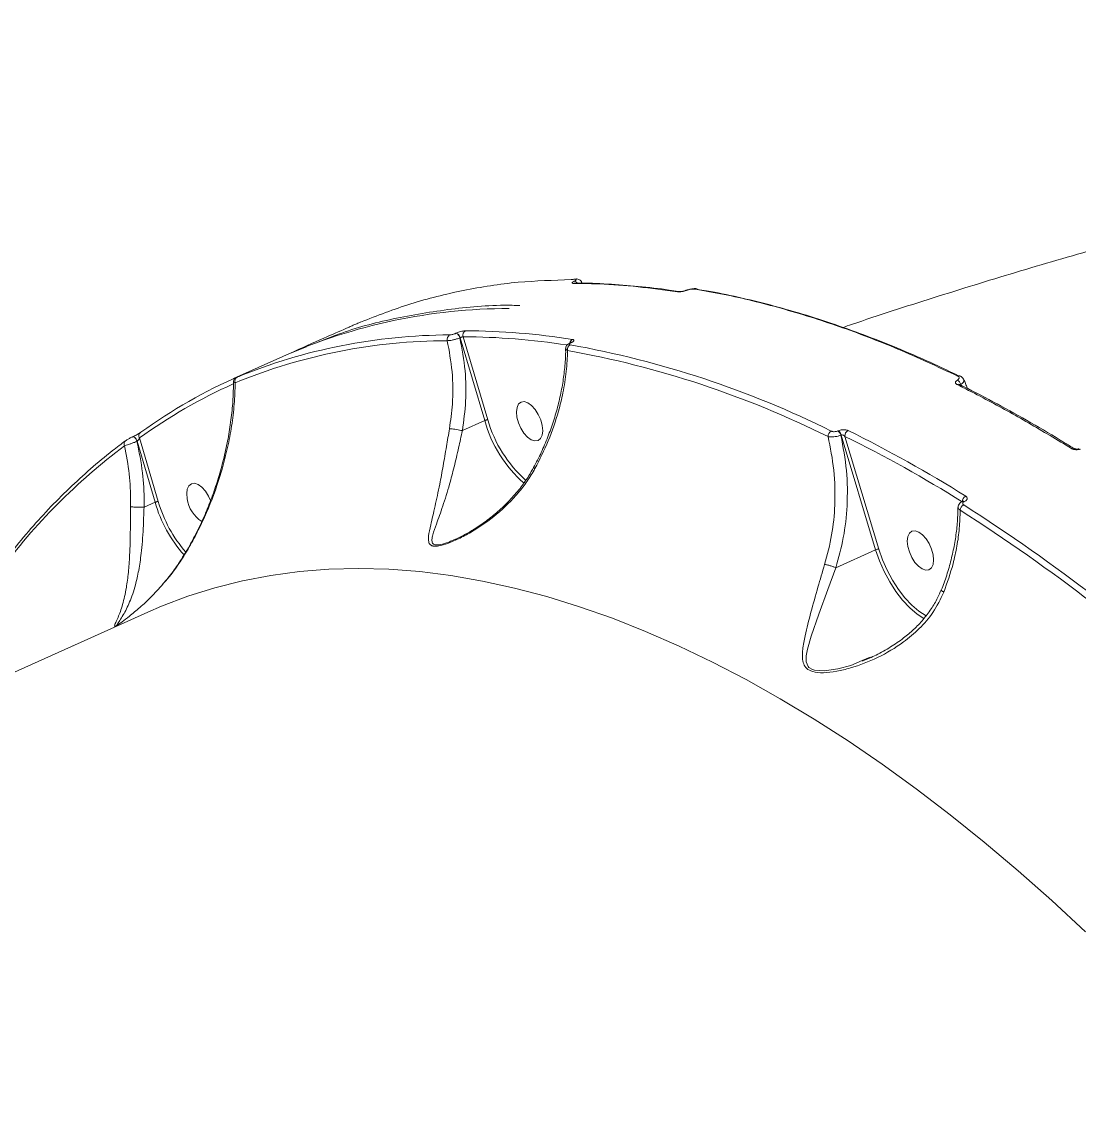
# Model space of a CAD drawing. Header units: millimetres. Extents: x -8422 to 28150, y -6982 to 5510.
# Drawn here: x 3577.5 to 3803.6, y 2024.3 to 2257.9 of the extents above; entities that cross this region are included whole.
import ezdxf

# ---------------------------------------------------------------- set-up
doc = ezdxf.new("R2010")
doc.units = ezdxf.units.MM
doc.layers.add('DIKOM_ОБЪЕКТ', color=7, linetype='Continuous')

msp = doc.modelspace()

# ---------------------------------------------------------------- linework, layer by layer
at = {"layer": 'DIKOM_ОБЪЕКТ', "color": 7, "linetype": 'Continuous', "lineweight": 15}
for p, q in [((3695.71, 2202.07), (3695.72, 2202.07)), ((3721.92, 2200.82), (3721.88, 2200.83)), ((3670.37, 2191.34), (3670.33, 2191.32)), ((3671.18, 2190.36), (3671.23, 2190.38)), ((3671.23, 2190.38), (3676.49, 2172.65)), ((3677.16, 2172.81), (3671.89, 2190.58)), ((3638.37, 2188.41), (3634.98, 2187.07)), ((3694.77, 2189.28), (3694.84, 2189.31)), ((3694.95, 2189.3), (3695.01, 2189.33)), ((3622.77, 2181.62), (3633.31, 2186.37)), ((3623.73, 2182.02), (3623.81, 2182.06)), ((3623.73, 2182.03), (3623.81, 2182.06)), ((3624.03, 2182.18), (3624.1, 2182.21)), ((3778.37, 2180.19), (3778.31, 2180.4)), ((3671.72, 2170.5), (3676.49, 2172.65)), ((3601.15, 2169.16), (3601.1, 2169.13)), ((3606.66, 2155.34), (3602.66, 2168.93)), ((3752.06, 2170.46), (3752, 2170.43)), ((3752.66, 2169.52), (3752.72, 2169.55)), ((3752.72, 2169.55), (3760.09, 2145)), ((3760.75, 2145.16), (3753.53, 2169.27)), ((3602.12, 2168.21), (3602.15, 2168.23)), ((3602.15, 2168.23), (3605.99, 2155.17)), ((3603.68, 2154.13), (3605.99, 2155.17)), ((3778.71, 2155.41), (3778.75, 2155.43)), ((3779.08, 2155.35), (3779.12, 2155.36)), ((3603.67, 2154.13), (3603.68, 2154.13)), ((3670.25, 2147.3), (3669.62, 2147.02)), ((3751.59, 2141.17), (3760.09, 2145)), ((3366.14, 2024.28), (3604.47, 2131.69)), ((3598.07, 2129.03), (3598.1, 2129.05)), ((3758.91, 2122.01), (3757.22, 2121.31))]:
    msp.add_line(p, q, dxfattribs=at)
at = {"layer": 'DIKOM_ОБЪЕКТ', "color": 7, "linetype": 'Continuous', "lineweight": 15, "flags": 128}
for points in [[(3695.72, 2202.07), (3695.59, 2202.06), (3695.43, 2202.01)], [(3719.49, 2200.49), (3719.54, 2200.5), (3719.62, 2200.49)], [(3778.19, 2182.16), (3778.16, 2182.17), (3778.14, 2182.19)], [(3683.38, 2173.39), (3683.28, 2174.52), (3683.4, 2175.48), (3683.74, 2176.2), (3684.27, 2176.62), (3684.95, 2176.7), (3685.72, 2176.45), (3686.52, 2175.87), (3687.29, 2175.02), (3687.96, 2173.97), (3688.48, 2172.8), (3688.8, 2171.6), (3688.9, 2170.48), (3688.78, 2169.52), (3688.44, 2168.8), (3687.91, 2168.38), (3687.23, 2168.3), (3686.46, 2168.55), (3685.66, 2169.13), (3684.89, 2169.97), (3684.23, 2171.03), (3683.71, 2172.2), (3683.38, 2173.39)], [(3602.15, 2168.23), (3602.06, 2168.45), (3601.95, 2168.67), (3601.82, 2168.86), (3601.67, 2169.01), (3601.52, 2169.12), (3601.37, 2169.18), (3601.24, 2169.19), (3601.12, 2169.14)], [(3602.12, 2168.21), (3602.04, 2168.44), (3601.93, 2168.65), (3601.79, 2168.84), (3601.65, 2169), (3601.5, 2169.11), (3601.35, 2169.17), (3601.21, 2169.18), (3601.15, 2169.16)], [(3612.88, 2155.92), (3612.77, 2157.04), (3612.89, 2158), (3613.24, 2158.72), (3613.77, 2159.14), (3614.45, 2159.23), (3615.22, 2158.97), (3616.02, 2158.4), (3616.78, 2157.55), (3617.45, 2156.5), (3617.87, 2155.57)], [(3766.97, 2145.74), (3766.87, 2146.87), (3766.99, 2147.83), (3767.33, 2148.54), (3767.87, 2148.96), (3768.54, 2149.05), (3769.31, 2148.79), (3770.11, 2148.22), (3770.88, 2147.37), (3771.55, 2146.32), (3772.07, 2145.15), (3772.39, 2143.95), (3772.5, 2142.83), (3772.37, 2141.87), (3772.03, 2141.15), (3771.5, 2140.73), (3770.82, 2140.65), (3770.05, 2140.9), (3769.25, 2141.48), (3768.49, 2142.32), (3767.82, 2143.38), (3767.3, 2144.55), (3766.97, 2145.74)], [(3770.9, 2130.86), (3770.89, 2130.87), (3769.36, 2131.85), (3767.84, 2133.14), (3766.37, 2134.7), (3764.97, 2136.5), (3763.68, 2138.49), (3762.53, 2140.63), (3761.55, 2142.88), (3760.75, 2145.16)], [(3760.09, 2145), (3760.9, 2142.64), (3761.91, 2140.33), (3763.1, 2138.12), (3764.43, 2136.06), (3765.87, 2134.21), (3767.4, 2132.6), (3768.96, 2131.27), (3770.4, 2130.33)], [(3604.47, 2131.69), (3607.38, 2132.95), (3613.01, 2135.09), (3618.78, 2136.9), (3624.69, 2138.39), (3630.72, 2139.54), (3636.88, 2140.36), (3643.15, 2140.85), (3649.53, 2141.01), (3656.02, 2140.84), (3662.6, 2140.33), (3669.28, 2139.49), (3676.04, 2138.32), (3682.88, 2136.82), (3689.79, 2134.99), (3696.77, 2132.83), (3703.81, 2130.35), (3710.91, 2127.55), (3718.05, 2124.42), (3725.23, 2120.98), (3732.44, 2117.23), (3739.68, 2113.16), (3746.95, 2108.79), (3754.22, 2104.11), (3761.5, 2099.14), (3768.79, 2093.87), (3776.06, 2088.31), (3783.32, 2082.47), (3790.57, 2076.35), (3797.78, 2069.96), (3804.96, 2063.31)], [(3757.22, 2121.31), (3754.76, 2120.29), (3751.98, 2119.54), (3749.13, 2119.11), (3747, 2119.25), (3746.61, 2119.37), (3745.83, 2119.86), (3745.66, 2120.05), (3745.27, 2121.02), (3745.26, 2122.31), (3745.51, 2123.72), (3746.32, 2126.52), (3747.96, 2131.24), (3749.88, 2136.52), (3751.58, 2141.17), (3751.58, 2141.17), (3751.58, 2141.17)]]:
    msp.add_lwpolyline(points, dxfattribs=at)
at = {"layer": 'DIKOM_ОБЪЕКТ', "color": 7, "linetype": 'Continuous', "lineweight": 15}
for centre, radius, start, end in [((3695.58, 2201.6), 0.847, 34.4973, 88.3953), ((3696.07, 2202.23), 0.707, 87.1668, 113.8123), ((3717.99, 2199.56), 0.687, 80.3429, 114.3456), ((3721.77, 2200.15), 0.688, 80.761, 114.246), ((3681.65, 2077.41), 119.2, 89.9687, 113.9241), ((3672.89, 2190.94), 1.06, 118.9489, 199.5612), ((3671.79, 2043.09), 148.78, 80.9197, 89.775), ((3668.64, 2070.41), 119.33, 90.0753, 112.4137), ((3669.15, 2071.37), 119.6, 90.0752, 112.4139), ((3669.5, 2190.04), 1.05, 118.7276, 196.3267), ((3669.98, 2190.14), 1.23, 9.9963, 73.2399), ((3670.02, 2190.16), 1.23, 9.9855, 73.2543), ((3671.31, 2042.4), 148.18, 81.1603, 89.7788), ((3695.72, 2189.09), 1.02, 116.5524, 167.7323), ((3695.31, 2187.88), 1.12, 118.412, 191.9763), ((3657.8, 1984.16), 206.71, 63.5374, 79.8544), ((3694.89, 2189.01), 0.302, 79.4577, 112.8403), ((3658.29, 1984.93), 207.17, 63.5373, 79.8545), ((3694.95, 2189.04), 0.295, 79.0941, 114.8947), ((3669.02, 2077.08), 113.31, 114.1136, 125.8482), ((3669.47, 2078.15), 113.52, 113.5546, 125.8495), ((3623.99, 2181.11), 0.932, 118.6529, 204.11), ((3777.77, 2179.8), 0.621, 64.8918, 116.5342), ((3776.98, 2180.02), 1.37, 15.8323, 65.7914), ((3777.88, 2181.62), 0.625, 65.8732, 116.3332), ((3702.8, 2179.88), 27.29, 195.3734, 229.0879), ((3703.42, 2180.3), 27.31, 195.9059, 228.4579), ((3603.4, 2169.39), 0.877, 118.6125, 212.1377), ((3751.18, 2169.27), 1.27, 117.2981, 182.1977), ((3751.19, 2169.15), 1.51, 14.2351, 57.706), ((3751.25, 2169.18), 1.52, 14.2431, 57.6944), ((3754.79, 2169.38), 1.27, 117.1856, 185.0324), ((3623.97, 1907.56), 292.03, 58.0243, 63.6629), ((3624.35, 1908.18), 292.72, 58.0243, 63.6631), ((3677.43, 2063.05), 130.13, 126.8003, 143.574), ((3600.23, 2167.66), 0.86, 118.0779, 208.4507), ((3802.24, 2166.16), 0.585, 59.2926, 118.1909), ((3634.44, 2163.51), 29.65, 196.3268, 221.4052), ((3634.29, 2163.44), 28.79, 196.3438, 221.1312), ((3619.62, 2156.81), 6.8, 187.5237, 237.8843), ((3779.53, 2153.38), 1.36, 116.6114, 176.8518), ((3779.95, 2155.28), 1.34, 116.4976, 180.1577), ((3778.84, 2155.04), 0.389, 51.4973, 109.8973), ((3778.88, 2155.06), 0.387, 51.3865, 110.7257), ((3565.75, 1820.52), 396.3, 47.4268, 57.4579), ((3565.48, 1820.12), 395.42, 47.4267, 57.4581), ((3760.85, 2143.35), 1.81, 92.8677, 114.8349)]:
    msp.add_arc(centre, radius, start, end, dxfattribs=at)
for points, knots in [([(3753.1, 2192.58), (3753.72, 2192.79), (3760.11, 2194.99), (3772.39, 2198.93), (3789.97, 2204.38), (3807.7, 2209.55), (3825.56, 2214.46), (3843.54, 2219.12), (3861.64, 2223.51), (3879.86, 2227.65), (3898.18, 2231.52), (3916.61, 2235.14), (3935.14, 2238.48), (3953.75, 2241.57), (3972.45, 2244.39), (3991.23, 2246.95), (4010.08, 2249.25), (4029, 2251.28), (4047.99, 2253.05), (4067.03, 2254.56), (4086.13, 2255.8), (4105.27, 2256.79), (4124.45, 2257.5), (4137.95, 2257.85), (4145.06, 2257.94), (4145.75, 2257.95)], [0, 0, 0, 0, 0.005037, 0.051953, 0.098915, 0.145917, 0.192957, 0.240029, 0.28713, 0.334255, 0.381401, 0.428565, 0.475743, 0.522932, 0.57013, 0.617333, 0.66454, 0.711748, 0.758955, 0.80616, 0.85336, 0.900556, 0.947746, 0.994929, 1, 1, 1, 1]), ([(3649.95, 2193.72), (3653.5, 2195.1), (3660.61, 2197.86), (3671.89, 2200.62), (3683.3, 2202.47), (3691.48, 2202.65), (3695.52, 2202.87), (3695.78, 2202.88)], [0, 0, 0, 0, 0.248596, 0.49719, 0.748596, 0.98365, 1, 1, 1, 1]), ([(3695.61, 2202.45), (3695.58, 2202.44), (3695.45, 2202.37), (3695.25, 2202.25), (3695.14, 2202.12), (3695.19, 2202.03), (3695.35, 2202.02), (3695.43, 2202.01)], [0, 0, 0, 0, 0.047936, 0.285653, 0.523625, 0.761759, 1, 1, 1, 1]), ([(3695.43, 2202.01), (3695.8, 2202.01), (3697.64, 2201.99), (3702.23, 2201.86), (3709.26, 2201.37), (3714.89, 2200.58), (3717.71, 2200.19)], [0, 0, 0, 0, 0.050766, 0.253853, 0.626699, 1, 1, 1, 1]), ([(3695.78, 2202.88), (3695.86, 2202.88), (3696.03, 2202.87), (3696.07, 2202.78), (3695.96, 2202.65), (3695.77, 2202.53), (3695.63, 2202.46), (3695.61, 2202.45)], [0, 0, 0, 0, 0.237832, 0.475509, 0.713519, 0.951528, 1, 1, 1, 1]), ([(3695.72, 2202.06), (3695.92, 2202.07), (3698.24, 2202.1), (3702.77, 2201.9), (3709.32, 2201.4), (3714.39, 2200.83), (3717.29, 2200.35), (3717.95, 2200.24)], [0, 0, 0, 0, 0.027355, 0.322005, 0.6174, 0.91264, 1, 1, 1, 1]), ([(3696.06, 2202.94), (3696.09, 2202.94), (3696.27, 2202.95), (3696.56, 2202.9), (3696.94, 2202.7), (3697.18, 2202.45), (3697.24, 2202.25), (3697.26, 2202.18)], [0, 0, 0, 0, 0.066576, 0.397573, 0.631501, 0.861572, 1, 1, 1, 1]), ([(3717.71, 2200.19), (3717.75, 2200.18), (3717.89, 2200.16), (3718.2, 2200.17), (3718.67, 2200.23), (3719.17, 2200.33), (3719.47, 2200.44), (3719.62, 2200.49)], [0, 0, 0, 0, 0.0796, 0.319494, 0.549782, 0.774864, 1, 1, 1, 1]), ([(3718.1, 2200.24), (3718.1, 2200.24), (3718.1, 2200.24), (3718.16, 2200.23), (3718.3, 2200.23), (3718.55, 2200.25), (3718.88, 2200.31), (3719.22, 2200.39), (3719.41, 2200.46), (3719.49, 2200.49)], [0, 0, 0, 0, 0.009679, 0.118765, 0.253678, 0.424566, 0.625763, 0.841469, 1, 1, 1, 1]), ([(3719.49, 2200.49), (3719.52, 2200.5), (3719.78, 2200.6), (3720.11, 2200.71), (3720.4, 2200.75), (3720.42, 2200.75)], [0, 0, 0, 0, 0.094865, 0.919431, 1, 1, 1, 1]), ([(3719.62, 2200.49), (3719.76, 2200.54), (3720.06, 2200.64), (3720.55, 2200.75), (3721.01, 2200.8), (3721.32, 2200.8), (3721.45, 2200.78), (3721.49, 2200.78)], [0, 0, 0, 0, 0.226358, 0.45272, 0.682369, 0.920776, 1, 1, 1, 1]), ([(3720.42, 2200.75), (3720.65, 2200.79), (3721.16, 2200.87), (3721.62, 2200.9), (3721.86, 2200.83), (3721.88, 2200.82)], [0, 0, 0, 0, 0.428156, 0.956651, 1, 1, 1, 1]), ([(3721.49, 2200.78), (3723.56, 2200.41), (3729.62, 2199.32), (3739.84, 2196.82), (3752.22, 2192.93), (3764.81, 2188.14), (3773.34, 2184.17), (3777.6, 2182.18)], [0, 0, 0, 0, 0.114454, 0.334765, 0.555076, 0.777537, 1, 1, 1, 1]), ([(3721.91, 2200.73), (3722.58, 2200.63), (3725.48, 2200.17), (3730.68, 2199.08), (3737.52, 2197.43), (3744.44, 2195.48), (3751.41, 2193.23), (3758.43, 2190.7), (3765.51, 2187.87), (3771.98, 2185.06), (3776.11, 2183.08), (3777.85, 2182.24)], [0, 0, 0, 0, 0.037318, 0.161523, 0.285881, 0.410358, 0.53492, 0.659535, 0.784164, 0.908765, 1, 1, 1, 1]), ([(3684.03, 2197.25), (3683.46, 2197.27), (3678.44, 2197.46), (3669.33, 2196.63), (3656.93, 2194.59), (3647.44, 2192.12), (3642.28, 2189.99), (3640.84, 2189.39)], [0, 0, 0, 0, 0.036315, 0.324072, 0.611595, 0.891002, 1, 1, 1, 1]), ([(3634.97, 2187.1), (3637.34, 2188.18), (3641.32, 2189.98), (3645.35, 2191.7), (3646.97, 2192.4)], [0, 0, 0, 0, 0.595465, 1, 1, 1, 1]), ([(3646.96, 2192.43), (3647.07, 2192.48), (3647.31, 2192.58), (3647.73, 2192.76), (3648, 2192.88), (3648.13, 2192.94)], [0, 0, 0, 0, 0.312432, 0.655584, 1, 1, 1, 1]), ([(3648.13, 2192.94), (3648.27, 2193), (3648.53, 2193.11), (3648.96, 2193.3), (3649.38, 2193.48), (3649.72, 2193.62), (3649.88, 2193.69), (3649.95, 2193.72)], [0, 0, 0, 0, 0.192034, 0.383583, 0.59022, 0.834066, 1, 1, 1, 1]), ([(3672.37, 2191.87), (3672.27, 2191.86), (3672.05, 2191.85), (3671.6, 2191.76), (3671.12, 2191.62), (3670.69, 2191.48), (3670.46, 2191.38), (3670.37, 2191.34)], [0, 0, 0, 0, 0.215031, 0.429935, 0.644695, 0.859179, 1, 1, 1, 1]), ([(3668.49, 2189.74), (3668.63, 2189.75), (3668.91, 2189.76), (3669.52, 2189.86), (3670.17, 2190.02), (3670.75, 2190.19), (3671.06, 2190.31), (3671.18, 2190.36)], [0, 0, 0, 0, 0.214277, 0.428334, 0.642751, 0.857611, 1, 1, 1, 1]), ([(3668.49, 2189.74), (3668.89, 2187.55), (3669.71, 2183.1), (3669.76, 2176.7), (3669.2, 2172.66), (3668.96, 2170.92)], [0, 0, 0, 0, 0.355857, 0.721479, 1, 1, 1, 1]), ([(3670.33, 2191.32), (3670.27, 2191.29), (3670.12, 2191.23), (3669.83, 2191.13), (3669.5, 2191.04), (3669.2, 2190.98), (3669.06, 2190.97), (3668.99, 2190.96)], [0, 0, 0, 0, 0.142236, 0.357084, 0.571555, 0.785696, 1, 1, 1, 1]), ([(3671.72, 2170.5), (3672, 2172.59), (3672.57, 2176.84), (3672.45, 2183.57), (3671.62, 2188.02), (3671.18, 2190.36)], [0, 0, 0, 0, 0.31657, 0.640666, 1, 1, 1, 1]), ([(3671.23, 2190.38), (3671.26, 2190.39), (3671.33, 2190.42), (3671.47, 2190.48), (3671.63, 2190.53), (3671.78, 2190.57), (3671.85, 2190.58), (3671.89, 2190.58)], [0, 0, 0, 0, 0.140763, 0.35529, 0.570024, 0.784969, 1, 1, 1, 1]), ([(3695.01, 2189.33), (3695.08, 2189.36), (3695.27, 2189.45), (3695.5, 2189.62), (3695.61, 2189.79), (3695.55, 2189.94), (3695.36, 2189.98), (3695.27, 2190)], [0, 0, 0, 0, 0.108274, 0.320441, 0.543038, 0.77157, 1, 1, 1, 1]), ([(3686.94, 2162.59), (3687.23, 2163.12), (3688.1, 2164.72), (3689.34, 2167.48), (3690.66, 2170.84), (3691.76, 2174.25), (3692.63, 2177.67), (3693.28, 2181.07), (3693.67, 2184.43), (3693.83, 2186.77), (3693.8, 2187.95), (3693.8, 2188.07)], [0, 0, 0, 0, 0.06552, 0.195155, 0.325846, 0.457409, 0.5894, 0.721116, 0.853313, 0.985668, 1, 1, 1, 1]), ([(3687.24, 2162.37), (3688.24, 2164.35), (3690.26, 2168.36), (3692.12, 2173.86), (3693.32, 2178.81), (3694.03, 2183.19), (3694.15, 2186.15), (3694.22, 2187.65)], [0, 0, 0, 0, 0.239878, 0.485873, 0.63942, 0.818546, 1, 1, 1, 1]), ([(3693.83, 2188.07), (3693.82, 2188.12), (3693.8, 2188.28), (3693.91, 2188.54), (3694.09, 2188.82), (3694.36, 2189.07), (3694.59, 2189.21), (3694.76, 2189.28), (3694.78, 2189.28)], [0, 0, 0, 0, 0.080522, 0.283243, 0.468802, 0.679096, 0.974094, 1, 1, 1, 1]), ([(3693.82, 2188.07), (3693.83, 2187.99), (3693.85, 2187.83), (3694.09, 2187.71), (3694.22, 2187.65)], [0, 0, 0, 0, 0.46805, 1, 1, 1, 1]), ([(3694.78, 2188.86), (3694.72, 2188.88), (3694.6, 2188.91), (3694.55, 2189), (3694.63, 2189.12), (3694.78, 2189.22), (3694.9, 2189.28), (3694.95, 2189.3)], [0, 0, 0, 0, 0.228816, 0.45783, 0.678491, 0.888361, 1, 1, 1, 1]), ([(3694.83, 2189.31), (3694.86, 2189.33), (3694.95, 2189.36), (3695.02, 2189.41), (3695.03, 2189.41), (3695.03, 2189.42)], [0, 0, 0, 0, 0.273863, 0.696758, 1, 1, 1, 1]), ([(3611.62, 2143.02), (3611.98, 2143.57), (3612.99, 2145.14), (3614.49, 2147.9), (3616.14, 2151.29), (3617.65, 2154.85), (3618.99, 2158.57), (3620.16, 2162.4), (3621.13, 2166.32), (3621.9, 2170.3), (3622.44, 2174.29), (3622.74, 2177.86), (3622.75, 2180.05), (3622.75, 2180.94)], [0, 0, 0, 0, 0.046455, 0.133877, 0.22415, 0.317407, 0.413605, 0.512481, 0.61354, 0.716343, 0.82141, 0.926562, 1, 1, 1, 1]), ([(3611.71, 2142.99), (3611.89, 2143.27), (3612.8, 2144.72), (3614.34, 2147.39), (3616.82, 2152.34), (3618.81, 2157.33), (3620.47, 2162.63), (3621.55, 2166.89), (3622.42, 2171.54), (3622.99, 2176.18), (3623.09, 2179.21), (3623.14, 2180.73)], [0, 0, 0, 0, 0.024296, 0.122248, 0.220217, 0.421516, 0.511889, 0.632235, 0.75259, 0.876296, 1, 1, 1, 1]), ([(3622.77, 2180.95), (3622.77, 2180.98), (3622.76, 2181.1), (3622.82, 2181.29), (3622.92, 2181.49), (3623.04, 2181.64), (3623.15, 2181.74), (3623.24, 2181.79), (3623.29, 2181.82), (3623.32, 2181.84), (3623.39, 2181.87), (3623.5, 2181.92), (3623.67, 2182), (3623.73, 2182.03)], [0, 0, 0, 0, 0.04706, 0.186615, 0.304523, 0.403097, 0.481714, 0.535404, 0.566242, 0.597895, 0.654872, 0.871142, 1, 1, 1, 1]), ([(3622.79, 2180.94), (3622.79, 2180.91), (3622.78, 2180.81), (3622.96, 2180.76), (3623.12, 2180.73), (3623.14, 2180.73)], [0, 0, 0, 0, 0.324096, 0.891832, 1, 1, 1, 1]), ([(3623.55, 2181.93), (3623.48, 2181.9), (3623.36, 2181.85), (3623.34, 2181.85), (3623.43, 2181.89), (3623.58, 2181.96), (3623.7, 2182.01), (3623.73, 2182.03)], [0, 0, 0, 0, 0.302572, 0.534669, 0.725407, 0.917079, 1, 1, 1, 1]), ([(3623.81, 2182.06), (3623.87, 2182.09), (3623.97, 2182.14), (3624.04, 2182.17), (3624.08, 2182.18)], [0, 0, 0, 0, 0.509574, 1, 1, 1, 1]), ([(3624.08, 2182.18), (3624.14, 2182.21), (3624.26, 2182.27), (3624.32, 2182.3), (3624.32, 2182.3), (3624.32, 2182.3)], [0, 0, 0, 0, 0.50471, 0.872752, 1, 1, 1, 1]), ([(3624.3, 2182.29), (3624.33, 2182.3), (3624.43, 2182.35), (3624.38, 2182.33), (3624.2, 2182.25), (3624.1, 2182.21)], [0, 0, 0, 0, 0.188852, 0.556372, 1, 1, 1, 1]), ([(3777.55, 2181.28), (3777.53, 2181.27), (3777.4, 2181.19), (3777.21, 2181.03), (3777.12, 2180.78), (3777.2, 2180.54), (3777.4, 2180.42), (3777.49, 2180.36)], [0, 0, 0, 0, 0.029948, 0.261794, 0.50393, 0.752027, 1, 1, 1, 1]), ([(3777.49, 2180.36), (3777.91, 2180.15), (3779.97, 2179.13), (3785.06, 2176.49), (3792.8, 2172.25), (3798.91, 2168.53), (3801.97, 2166.67)], [0, 0, 0, 0, 0.050768, 0.253847, 0.626697, 1, 1, 1, 1]), ([(3777.6, 2182.18), (3777.7, 2182.12), (3777.89, 2182), (3777.98, 2181.76), (3777.88, 2181.52), (3777.69, 2181.36), (3777.56, 2181.29), (3777.55, 2181.28)], [0, 0, 0, 0, 0.247841, 0.495891, 0.736464, 0.967038, 1, 1, 1, 1]), ([(3778.03, 2180.36), (3778.03, 2180.37), (3778.02, 2180.37), (3778.03, 2180.37), (3778.03, 2180.36)], [0, 0, 0, 0, 0.613705, 1, 1, 1, 1]), ([(3778.03, 2180.35), (3778.32, 2180.21), (3780.99, 2178.93), (3786.08, 2176.24), (3793.27, 2172.24), (3798.76, 2169.03), (3801.85, 2167.07), (3802.53, 2166.64)], [0, 0, 0, 0, 0.035918, 0.32935, 0.623432, 0.917259, 1, 1, 1, 1]), ([(3778.13, 2182.18), (3778.17, 2182.16), (3778.4, 2182.07), (3778.73, 2181.8), (3778.89, 2181.46), (3778.96, 2181.31)], [0, 0, 0, 0, 0.110503, 0.60935, 1, 1, 1, 1]), ([(3778.31, 2180.4), (3778.33, 2180.41), (3778.55, 2180.54), (3778.85, 2180.8), (3779.04, 2181.11), (3778.95, 2181.26), (3778.92, 2181.32)], [0, 0, 0, 0, 0.051985, 0.415422, 0.792444, 1, 1, 1, 1]), ([(3779.06, 2181.36), (3779.17, 2181), (3779.37, 2180.36), (3779.63, 2179.76), (3779.74, 2179.5)], [0, 0, 0, 0, 0.567753, 1, 1, 1, 1]), ([(3668.96, 2170.92), (3668.74, 2169.64), (3668.28, 2166.89), (3667.6, 2162.88), (3666.79, 2158.54), (3665.86, 2154.22), (3664.99, 2150.6), (3664.49, 2148.28), (3664.43, 2146.96), (3664.65, 2146.19), (3665.16, 2145.87), (3665.82, 2145.76), (3666.8, 2145.82), (3668.77, 2146.4), (3671.25, 2147.48), (3674.84, 2149.45), (3679.2, 2152.53), (3683.02, 2156.29), (3685.65, 2159.66), (3686.71, 2161.46), (3687.24, 2162.37)], [0, 0, 0, 0, 0.059056, 0.126772, 0.196529, 0.289998, 0.386193, 0.45277, 0.486433, 0.520906, 0.548913, 0.55425, 0.580046, 0.61521, 0.661734, 0.709493, 0.806141, 0.905605, 0.952554, 1, 1, 1, 1]), ([(3668.96, 2170.92), (3668.98, 2170.92), (3669.07, 2170.91), (3669.32, 2170.89), (3669.8, 2170.84), (3670.45, 2170.74), (3671.13, 2170.62), (3671.52, 2170.54), (3671.72, 2170.5)], [0, 0, 0, 0, 0.038105, 0.149217, 0.361914, 0.574613, 0.787315, 1, 1, 1, 1]), ([(3677.16, 2172.81), (3677.15, 2172.81), (3677.13, 2172.81), (3677.07, 2172.81), (3676.96, 2172.8), (3676.8, 2172.76), (3676.64, 2172.71), (3676.54, 2172.67), (3676.49, 2172.65)], [0, 0, 0, 0, 0.070209, 0.141333, 0.356003, 0.570684, 0.785332, 1, 1, 1, 1]), ([(3601.1, 2169.13), (3601.01, 2169.09), (3600.83, 2169), (3600.53, 2168.85), (3600.24, 2168.68), (3599.99, 2168.53), (3599.88, 2168.46), (3599.83, 2168.42)], [0, 0, 0, 0, 0.195186, 0.390139, 0.593305, 0.811136, 1, 1, 1, 1]), ([(3602.98, 2170.16), (3602.9, 2170.11), (3602.74, 2170), (3602.38, 2169.79), (3601.96, 2169.55), (3601.52, 2169.32), (3601.26, 2169.2), (3601.12, 2169.14)], [0, 0, 0, 0, 0.189029, 0.404511, 0.606834, 0.803355, 1, 1, 1, 1]), ([(3602.15, 2168.23), (3602.18, 2168.24), (3602.22, 2168.27), (3602.31, 2168.34), (3602.41, 2168.44), (3602.52, 2168.6), (3602.61, 2168.77), (3602.64, 2168.88), (3602.66, 2168.93)], [0, 0, 0, 0, 0.127186, 0.162614, 0.340384, 0.545432, 0.783167, 1, 1, 1, 1]), ([(3669.62, 2147.02), (3669.34, 2146.89), (3668.44, 2146.48), (3667.12, 2146.1), (3666.2, 2146.02), (3665.62, 2146.12), (3665.23, 2146.44), (3665.17, 2147.2), (3665.46, 2148.52), (3666.27, 2150.79), (3667.54, 2154.32), (3668.84, 2158.49), (3669.96, 2162.72), (3670.88, 2166.58), (3671.43, 2169.27), (3671.72, 2170.5), (3671.72, 2170.5)], [0, 0, 0, 0, 0.023394, 0.076486, 0.114217, 0.122013, 0.16346, 0.215325, 0.269252, 0.375823, 0.527776, 0.683321, 0.793199, 0.905626, 0.999948, 1, 1, 1, 1]), ([(3671.72, 2170.5), (3671.72, 2170.5), (3671.72, 2170.5), (3671.72, 2170.5), (3671.72, 2170.5)], [0, 0, 0, 0, 0.601153, 1, 1, 1, 1]), ([(3749.92, 2169.22), (3750.4, 2166.85), (3751.36, 2162.05), (3751.5, 2154.93), (3750.85, 2148.11), (3749.75, 2143.97), (3749.19, 2141.87)], [0, 0, 0, 0, 0.262565, 0.532663, 0.763648, 1, 1, 1, 1]), ([(3749.92, 2169.22), (3750.04, 2169.2), (3750.3, 2169.14), (3750.84, 2169.14), (3751.47, 2169.2), (3752.12, 2169.33), (3752.48, 2169.46), (3752.66, 2169.52)], [0, 0, 0, 0, 0.170053, 0.380809, 0.586692, 0.793108, 1, 1, 1, 1]), ([(3752, 2170.43), (3751.91, 2170.39), (3751.73, 2170.33), (3751.41, 2170.27), (3751.08, 2170.27), (3750.8, 2170.31), (3750.66, 2170.37), (3750.6, 2170.39)], [0, 0, 0, 0, 0.203956, 0.407995, 0.613525, 0.826515, 1, 1, 1, 1]), ([(3751.59, 2141.17), (3752.18, 2143.3), (3753.37, 2147.63), (3754.12, 2154.65), (3754.06, 2162.06), (3753.13, 2167.01), (3752.66, 2169.52)], [0, 0, 0, 0, 0.232888, 0.471297, 0.731973, 1, 1, 1, 1]), ([(3754.21, 2170.51), (3754.11, 2170.55), (3753.9, 2170.63), (3753.47, 2170.7), (3752.97, 2170.69), (3752.48, 2170.61), (3752.2, 2170.51), (3752.06, 2170.46)], [0, 0, 0, 0, 0.174167, 0.389566, 0.595792, 0.797877, 1, 1, 1, 1]), ([(3752.72, 2169.55), (3752.76, 2169.56), (3752.81, 2169.58), (3752.92, 2169.59), (3753.05, 2169.57), (3753.24, 2169.5), (3753.4, 2169.4), (3753.49, 2169.31), (3753.53, 2169.27)], [0, 0, 0, 0, 0.144433, 0.175424, 0.362558, 0.571049, 0.804698, 1, 1, 1, 1]), ([(3572.74, 2141.21), (3573.43, 2142.13), (3575.45, 2144.79), (3578.91, 2148.98), (3583.17, 2153.71), (3587.59, 2158.17), (3592.16, 2162.35), (3596.21, 2165.72), (3598.76, 2167.64), (3599.7, 2168.34)], [0, 0, 0, 0, 0.08646, 0.250405, 0.414316, 0.578179, 0.741994, 0.905759, 1, 1, 1, 1]), ([(3599.48, 2167.25), (3599.59, 2167.29), (3599.83, 2167.36), (3600.36, 2167.54), (3600.96, 2167.76), (3601.58, 2167.99), (3601.94, 2168.14), (3602.12, 2168.21)], [0, 0, 0, 0, 0.184776, 0.398806, 0.601242, 0.799016, 1, 1, 1, 1]), ([(3599.48, 2167.25), (3599.85, 2165.26), (3600.59, 2161.34), (3600.8, 2156.91), (3600.77, 2154.56), (3600.76, 2154.18)], [0, 0, 0, 0, 0.466532, 0.915011, 1, 1, 1, 1]), ([(3603.68, 2154.13), (3603.68, 2154.52), (3603.7, 2156.98), (3603.43, 2161.75), (3602.57, 2165.98), (3602.12, 2168.21)], [0, 0, 0, 0, 0.081482, 0.51566, 1, 1, 1, 1]), ([(3801.97, 2166.67), (3801.99, 2166.66), (3802.12, 2166.58), (3802.43, 2166.47), (3802.92, 2166.4), (3803.44, 2166.41), (3803.75, 2166.5), (3803.9, 2166.54)], [0, 0, 0, 0, 0.054586, 0.291329, 0.52782, 0.763959, 1, 1, 1, 1]), ([(3802.53, 2166.66), (3802.53, 2166.66), (3802.53, 2166.66), (3802.59, 2166.63), (3802.72, 2166.59), (3802.92, 2166.56), (3803.16, 2166.55), (3803.4, 2166.58), (3803.56, 2166.61), (3803.61, 2166.63), (3803.61, 2166.63)], [0, 0, 0, 0, 0.028732, 0.166683, 0.301761, 0.465617, 0.636099, 0.821128, 0.981256, 1, 1, 1, 1]), ([(3669.63, 2146.99), (3670.01, 2147.16), (3670.93, 2147.56), (3672.6, 2148.43), (3674.74, 2149.7), (3677.17, 2151.4), (3679.71, 2153.48), (3682.14, 2155.84), (3684.24, 2158.32), (3685.84, 2160.58), (3686.62, 2162.01), (3686.94, 2162.59)], [0, 0, 0, 0, 0.055067, 0.135456, 0.242378, 0.372749, 0.510416, 0.654959, 0.797204, 0.917691, 1, 1, 1, 1]), ([(3686.98, 2162.56), (3686.98, 2162.55), (3686.98, 2162.54), (3687.11, 2162.45), (3687.21, 2162.39), (3687.24, 2162.37)], [0, 0, 0, 0, 0.409329, 0.7967, 1, 1, 1, 1]), ([(3606.66, 2155.34), (3606.65, 2155.34), (3606.63, 2155.34), (3606.56, 2155.33), (3606.45, 2155.32), (3606.29, 2155.28), (3606.13, 2155.23), (3606.03, 2155.19), (3605.99, 2155.17)], [0, 0, 0, 0, 0.053532, 0.141402, 0.356027, 0.570621, 0.785324, 1, 1, 1, 1]), ([(3777.76, 2154.08), (3777.76, 2154.18), (3777.76, 2154.43), (3777.95, 2154.81), (3778.26, 2155.17), (3778.55, 2155.32), (3778.71, 2155.4)], [0, 0, 0, 0, 0.167091, 0.435644, 0.705386, 1, 1, 1, 1]), ([(3778.92, 2154.6), (3778.86, 2154.65), (3778.74, 2154.74), (3778.69, 2154.92), (3778.74, 2155.1), (3778.89, 2155.25), (3779.03, 2155.32), (3779.08, 2155.35)], [0, 0, 0, 0, 0.214302, 0.42841, 0.642921, 0.857696, 1, 1, 1, 1]), ([(3778.75, 2155.43), (3778.77, 2155.44), (3778.82, 2155.46), (3778.84, 2155.48), (3778.84, 2155.47), (3778.84, 2155.47)], [0, 0, 0, 0, 0.412861, 0.979844, 1, 1, 1, 1]), ([(3779.12, 2155.36), (3779.21, 2155.41), (3779.41, 2155.51), (3779.63, 2155.73), (3779.71, 2156), (3779.63, 2156.26), (3779.45, 2156.41), (3779.36, 2156.48)], [0, 0, 0, 0, 0.14078, 0.355287, 0.570038, 0.784925, 1, 1, 1, 1]), ([(3600.76, 2154.18), (3600.75, 2152.57), (3600.72, 2149.96), (3600.67, 2146.52), (3600.55, 2143.37), (3600.31, 2140.07), (3599.83, 2136.47), (3599.08, 2133.16), (3598.22, 2130.8), (3597.55, 2129.35), (3597.3, 2128.75), (3597.38, 2128.61), (3597.72, 2128.8), (3597.83, 2128.87)], [0, 0, 0, 0, 0.111758, 0.181363, 0.252563, 0.357558, 0.465717, 0.610537, 0.759586, 0.843179, 0.92837, 0.975961, 1, 1, 1, 1]), ([(3598.1, 2129.06), (3598.07, 2129.04), (3597.87, 2128.93), (3597.99, 2129.17), (3598.41, 2129.82), (3599.38, 2131.33), (3600.6, 2133.74), (3601.73, 2137.01), (3602.53, 2140.56), (3603, 2143.74), (3603.29, 2146.81), (3603.53, 2150.09), (3603.55, 2152.61), (3603.67, 2154.13), (3603.67, 2154.13)], [0, 0, 0, 0, 0.007737, 0.053691, 0.137635, 0.223973, 0.373622, 0.526827, 0.635138, 0.74596, 0.816706, 0.888802, 0.999964, 1, 1, 1, 1]), ([(3600.76, 2154.18), (3600.78, 2154.18), (3600.89, 2154.18), (3601.19, 2154.16), (3601.76, 2154.15), (3602.43, 2154.14), (3603.1, 2154.13), (3603.49, 2154.13), (3603.67, 2154.13)], [0, 0, 0, 0, 0.025957, 0.220268, 0.417896, 0.615471, 0.813095, 1, 1, 1, 1]), ([(3774.14, 2136.4), (3774.35, 2136.92), (3774.98, 2138.5), (3775.82, 2141.21), (3776.65, 2144.51), (3777.25, 2147.8), (3777.62, 2151), (3777.67, 2153.06), (3777.69, 2154.06)], [0, 0, 0, 0, 0.086771, 0.269273, 0.453259, 0.638397, 0.82423, 1, 1, 1, 1]), ([(3774.68, 2135.95), (3775.39, 2137.96), (3776.55, 2141.24), (3777.52, 2145.82), (3778.07, 2149.67), (3778.14, 2152.18), (3778.18, 2153.46)], [0, 0, 0, 0, 0.342218, 0.557266, 0.774605, 1, 1, 1, 1]), ([(3777.74, 2154.06), (3777.76, 2153.95), (3777.8, 2153.73), (3778.05, 2153.55), (3778.18, 2153.46)], [0, 0, 0, 0, 0.490665, 1, 1, 1, 1]), ([(3607.66, 2137.68), (3607.96, 2138.02), (3609.48, 2139.64), (3610.72, 2141.5), (3611.71, 2142.99)], [0, 0, 0, 0, 0.203838, 1, 1, 1, 1]), ([(3607.67, 2137.72), (3608.03, 2138.14), (3609.16, 2139.42), (3610.5, 2141.19), (3611.36, 2142.6), (3611.62, 2143.02)], [0, 0, 0, 0, 0.249429, 0.776456, 1, 1, 1, 1]), ([(3611.65, 2143.01), (3611.65, 2143.01), (3611.65, 2143.02), (3611.69, 2142.99), (3611.71, 2142.99)], [0, 0, 0, 0, 0.591766, 1, 1, 1, 1]), ([(3749.19, 2141.87), (3748.71, 2140.24), (3747.64, 2136.69), (3746.22, 2131.55), (3745.09, 2127.17), (3744.52, 2124.13), (3744.39, 2122.24), (3744.53, 2120.93), (3745.06, 2119.8), (3745.9, 2119.2), (3747.16, 2118.78), (3749.03, 2118.63), (3751.79, 2118.98), (3755.74, 2119.94), (3760.65, 2121.85), (3765.59, 2124.77), (3769.5, 2128.09), (3772.58, 2131.6), (3773.96, 2134.46), (3774.68, 2135.95)], [0, 0, 0, 0, 0.079019, 0.172179, 0.268058, 0.328728, 0.361058, 0.393899, 0.422331, 0.451319, 0.459942, 0.498992, 0.544605, 0.591435, 0.68762, 0.786581, 0.854677, 0.924444, 1, 1, 1, 1]), ([(3749.19, 2141.87), (3749.25, 2141.86), (3749.42, 2141.84), (3749.8, 2141.76), (3750.37, 2141.61), (3751.02, 2141.4), (3751.4, 2141.24), (3751.58, 2141.17)], [0, 0, 0, 0, 0.087286, 0.253624, 0.502385, 0.751205, 1, 1, 1, 1]), ([(3751.58, 2141.17), (3751.58, 2141.17), (3751.59, 2141.17), (3751.59, 2141.17), (3751.59, 2141.17), (3751.59, 2141.17)], [0, 0, 0, 0, 0.393665, 0.889571, 1, 1, 1, 1]), ([(3597.83, 2128.87), (3597.89, 2128.9), (3598.11, 2129.01), (3599.02, 2129.65), (3600.66, 2130.89), (3602.79, 2132.69), (3605.25, 2134.95), (3606.81, 2136.72), (3607.66, 2137.68)], [0, 0, 0, 0, 0.047126, 0.163758, 0.319824, 0.528435, 0.742576, 1, 1, 1, 1]), ([(3757.28, 2121.2), (3757.3, 2121.21), (3758.3, 2121.57), (3760.34, 2122.54), (3763.28, 2124.14), (3765.95, 2125.99), (3768.28, 2127.95), (3770.27, 2130.02), (3771.98, 2132.3), (3773.27, 2134.43), (3773.85, 2135.86), (3774.09, 2136.43)], [0, 0, 0, 0, 0.002747, 0.136427, 0.288679, 0.432983, 0.55306, 0.680637, 0.802913, 0.920771, 1, 1, 1, 1]), ([(3774.2, 2136.38), (3774.2, 2136.36), (3774.18, 2136.3), (3774.36, 2136.15), (3774.55, 2136.02), (3774.65, 2135.96), (3774.68, 2135.95)], [0, 0, 0, 0, 0.281341, 0.703731, 0.924355, 1, 1, 1, 1])]:
    msp.add_open_spline(points, degree=3, knots=knots, dxfattribs=at)

doc.saveas('drawing.dxf')
